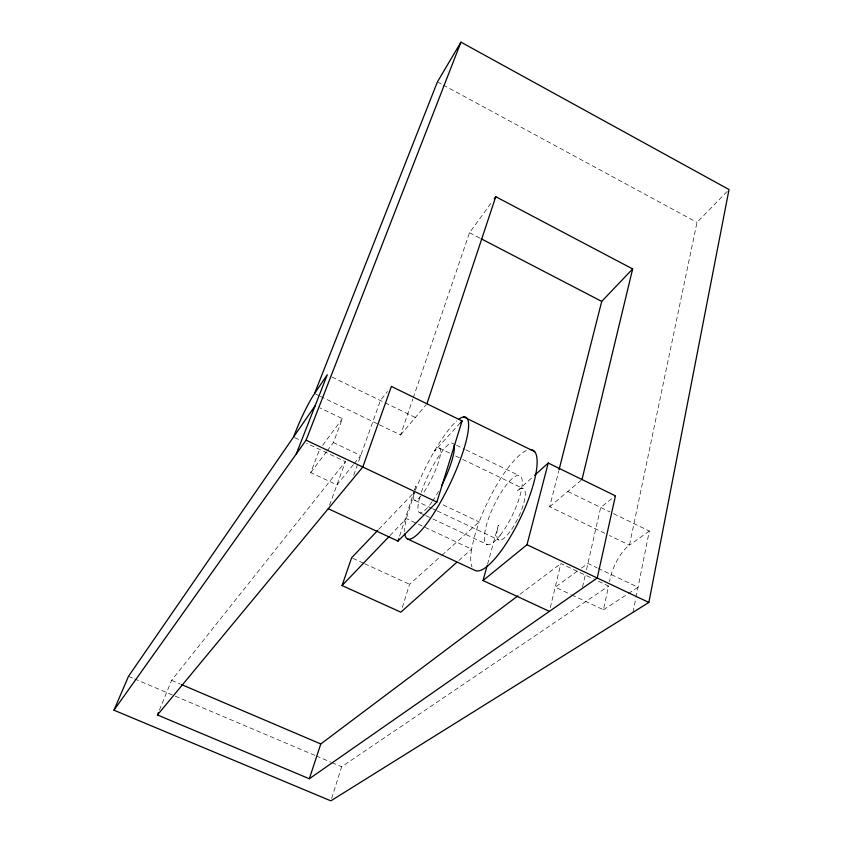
<?xml version="1.0" encoding="UTF-8"?>
<svg xmlns="http://www.w3.org/2000/svg" width="843" height="843" viewBox="0 0 843 843"><rect width="100%" height="100%" fill="white"/><g stroke="black" fill="none" stroke-linecap="round" stroke-linejoin="round"><path stroke-width="0.63" stroke-dasharray="4.21 3.16" d="M632.998 612.345L635.759 598.551M636.012 597.297L649.321 531.048L611.101 512.502M727.203 191.424L696.992 222.404L629.458 545.158A27.977 10.559 -64.3 0 0 610.227 578.287L609.51 581.628M571.691 594.895L603.451 609.774L608.562 586.075L594.61 579.478M582.513 587.213L585.358 574.715M586.496 569.72L600.68 507.444L615.432 495.853M550.31 607.54L560.911 563.545L593.451 578.93M604.821 533.292L549.678 506.748L558.73 471.037M487.549 564.209L498.339 525.21A28.514 7.977 -64.4 0 0 504.662 537.676A28.514 7.977 -64.4 0 0 523.872 502.849A28.514 7.977 -64.4 0 0 517.159 491.09L533.672 476.179M402.311 607.497L409.55 584.283L440.921 556.18M331.636 798.416L341.668 766.73L608.562 586.075M399.614 536.085L414.208 491.079M414.619 489.825L415.831 486.074A28.904 6.017 -64.5 0 0 414.798 489.53M379.361 424.756L400.583 434.967L412.849 398.981M413.27 397.748L469.509 232.71L491.912 202.004M414.482 492.712L406.326 518.571A67.472 14.563 -64.4 0 0 404.682 531.554M353.702 475.21L380.414 400.53L387.464 391.458M329.56 505.147L345.43 461.637L306.536 443.239M327.168 450.857L333.417 442.564L342.374 418.665L319.918 407.896M353.354 464.651L336.947 484.894L310.751 472.617L319.571 449.403M159.401 710.185L171.582 680.343L345.43 461.637M322.616 445.304L342.374 418.665M310.751 472.617L326.378 451.89M354.176 463.639L360.741 455.547L333.417 442.564M400.583 434.967L426.105 404.756M460.341 422.838L434.345 451.226A28.904 6.017 -64.5 0 1 439.372 459.129A28.904 6.017 -64.5 0 1 422.67 493.798M378.749 529.362L413.102 493.408M390.024 535.547L406.326 518.571L471.574 549.13A66.745 18.24 -64.4 0 0 472.048 566.97M441.901 555.305L479.161 521.933A66.745 18.24 -64.4 0 1 528.213 449.888M458.803 560.521L471.574 549.13L474.461 536.296L479.161 521.933L441.079 503.903M549.678 506.748L582.018 479.53M520.015 594.262L560.911 563.545M577.371 571.122L555.221 587.171L570.511 594.347M581.596 568.056L587.919 563.472L597.244 567.897M649.321 531.048L629.458 545.158L609.51 535.547M603.451 609.774L627.224 594.304M628.309 593.598L638.025 587.276L598.414 568.456M128.494 676.328L133.342 678.383M134.553 678.9L315.019 755.433M316.23 755.939L330.762 762.104M331.973 762.62L341.668 766.73M171.582 680.343L180.002 683.936M352.806 558.298L363.449 563.166M364.629 563.714L409.55 584.283M419.888 512.839L424.619 515.062M425.81 515.621L431.721 518.403M432.912 518.961L487.338 544.567M294.692 437.633L299.434 439.877M414.851 500.373L431.437 508.203M432.617 508.761L436.179 510.447M437.359 511.006L498.972 540.078M315.725 394.124L319.255 395.82M320.435 396.389L378.191 424.187M439.108 448.023L449.709 453.134M455.599 455.979L461.49 458.813M462.67 459.382L522.765 488.371M332.005 377.032L415.346 417.485M567.813 491.49L609.942 511.933M455.368 444.714L451.848 443.018A38.525 8.304 -64.5 0 0 420.71 494.156M456.537 445.283L464.756 449.266M465.926 449.835L518.719 475.389M469.509 232.71L479.952 238.137M437.422 81.887L442.038 84.395M443.186 85.017L696.992 222.404M421.005 495.926A28.904 6.017 -64.5 0 1 414.271 491.638M415.357 490.373A67.472 14.563 -64.4 0 1 456.822 420.826M438.539 491.364A38.525 8.304 -64.5 0 1 432.691 500.89M432.006 501.88A38.525 8.304 -64.5 0 1 419.94 496.727M500.299 535.105A38.104 10.401 -64.4 0 0 521.069 476.78A38.104 10.401 -64.4 0 0 488.655 518.213A38.104 10.401 -64.4 0 0 500.299 535.105"/><path stroke-width="1.26" d="M315.198 405.631L128.494 676.328L113.974 710.206L330.856 800.85L648.868 602.439L729.026 189.549L460.952 42.15L437.422 81.887L314.544 393.555A29.473 3.077 -64.6 0 0 296.515 429.477L293.501 437.074M582.018 479.53L632.65 268.949L495.768 196.704L494.23 198.822M559.046 469.762L601.712 301.404L632.65 268.949M549.394 611.365L483.028 580.553L526.991 544.747L548.235 463.028L615.432 495.853L597.234 578.003L309.328 778.753L157.462 714.959L158.431 712.577M483.028 580.553L487.201 565.463M328.264 508.719L398.001 541.09L436.853 502.08L462.08 420.942L391.384 386.41L362.796 467.022L157.462 714.959M398.001 541.09L398.802 538.593M309.328 778.753L320.783 743.958L517.918 595.843M426.927 403.776L495.768 196.704M456.843 562.27L400.857 612.176L342.058 585.548L351.626 557.75L377.843 530.31M113.974 710.206L306.083 440.172L460.952 42.15M296.293 453.934L327.284 374.745L314.544 393.555M460.341 422.838L462.08 420.942M342.058 585.548L389.118 536.496M534.641 475.304L548.235 463.028M181.213 684.453L320.783 743.958M407.854 539.151L475.515 570.627A66.745 18.24 -64.4 0 0 522.576 513.45A66.745 18.24 -64.4 0 0 530.426 449.572M306.083 440.172L436.853 502.08M526.991 544.747L648.868 602.439M463.776 416.958L534.715 451.669M481.111 238.738L601.712 301.404M458.571 419.414A67.472 14.563 -64.4 0 1 450.72 482.365A67.472 14.563 -64.4 0 1 404.851 533.925M454.061 445.083A38.525 8.304 -64.5 0 1 441.521 485.789"/></g></svg>
